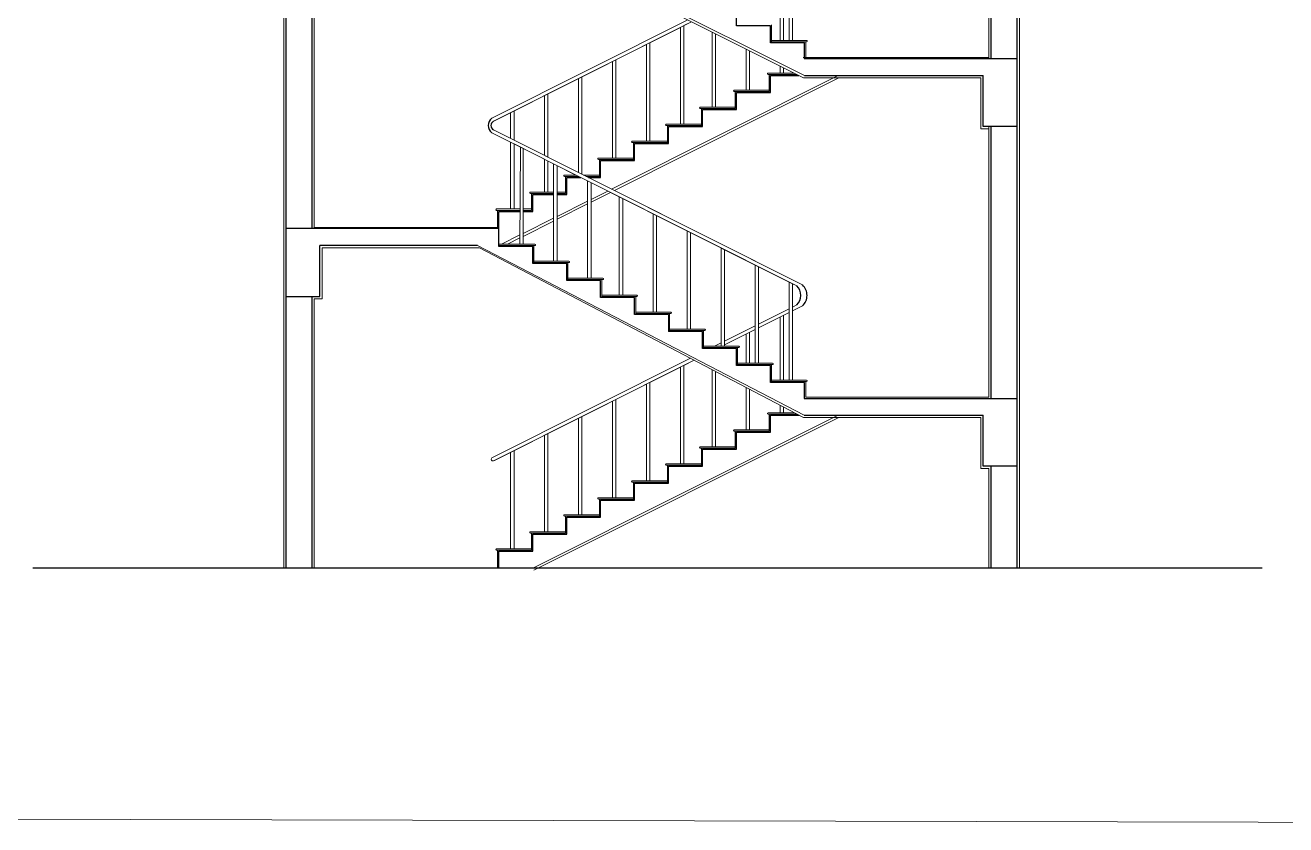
# Model space of a CAD drawing. Header units: millimetres. Extents: x -1932176 to 78768, y -1967 to 1266654.
# Drawn here: x -430705 to -419566, y 435064 to 442125 of the extents above; entities that cross this region are included whole.
import ezdxf

# ---------------------------------------------------------------- set-up
doc = ezdxf.new("R2010")
doc.units = ezdxf.units.MM
for name, color, linetype, lineweight in [('Layer2', 7, 'Continuous', 5), ('PLASTER', 252, 'Continuous', 15), ('SHEET', 7, 'Continuous', 13)]:
    doc.layers.add(name, color=color, linetype=linetype, lineweight=lineweight)

msp = doc.modelspace()

# ---------------------------------------------------------------- linework, layer by layer
for p, q in [((-428400.17468, 437329.84726), (-428400.17468, 463729.84726)), ((-421940.17468, 437329.84726), (-421940.17468, 463729.84726)), ((-422170.17468, 441829.84726), (-422170.17468, 444229.84726)), ((-428170.17468, 440329.84726), (-428170.17468, 442729.84726)), ((-424420.17468, 442119.84726), (-424420.17468, 442269.84726)), ((-424120.17468, 442119.84726), (-424420.17468, 442119.84726)), ((-424120.17468, 441969.84726), (-424120.17468, 442119.84726)), ((-424120.17468, 441969.84726), (-424120.17468, 442017.98739)), ((-423820.17468, 441969.84726), (-424120.17468, 441969.84726)), ((-423820.17468, 441969.84726), (-423820.17468, 441829.84726)), ((-423820.17468, 441829.84726), (-421940.17468, 441829.84726)), ((-424120.17468, 441529.84726), (-424120.17468, 441679.84726)), ((-424120.17468, 441679.84726), (-423867.44302, 441679.84726)), ((-423818.66629, 441679.84726), (-422240.17468, 441679.84726)), ((-422240.17468, 441229.84726), (-422240.17468, 441679.84726)), ((-424420.17468, 441379.84726), (-424420.17468, 441529.84726)), ((-424420.17468, 441529.84726), (-424120.17468, 441529.84726)), ((-424720.17468, 441229.84726), (-424720.17468, 441379.84726)), ((-424720.17468, 441379.84726), (-424420.17468, 441379.84726)), ((-425020.17468, 441079.84726), (-425020.17468, 441229.84726)), ((-425020.17468, 441229.84726), (-424720.17468, 441229.84726)), ((-421940.17468, 441229.84726), (-422240.17468, 441229.84726)), ((-422170.17468, 438829.84726), (-422170.17468, 441229.84726)), ((-425320.17468, 440929.84726), (-425320.17468, 441079.84726)), ((-425320.17468, 441079.84726), (-425020.17468, 441079.84726)), ((-425620.17468, 440779.84726), (-425620.17468, 440929.84726)), ((-425620.17468, 440929.84726), (-425320.17468, 440929.84726)), ((-425920.17468, 440629.84726), (-425920.17468, 440779.84726)), ((-425920.17468, 440779.84726), (-425795.05538, 440779.84726)), ((-425727.77125, 440779.84726), (-425620.17468, 440779.84726)), ((-426220.17468, 440479.84726), (-426220.17468, 440629.84726)), ((-426220.17468, 440629.84726), (-426035.17468, 440629.84726)), ((-426005.17468, 440629.84726), (-425920.17468, 440629.84726)), ((-426520.17468, 440329.84726), (-426520.17468, 440479.84726)), ((-426520.17468, 440479.84726), (-426331.68524, 440479.84726)), ((-426305.17468, 440479.84726), (-426220.17468, 440479.84726)), ((-426520.17468, 440329.84726), (-428400.17468, 440329.84726)), ((-426520.17468, 440169.84726), (-426520.17468, 440329.84726)), ((-426708.8717, 440179.84726), (-428100.17468, 440179.84726)), ((-428100.17468, 439729.84726), (-428100.17468, 440179.84726)), ((-426220.17468, 440169.84726), (-426520.17468, 440169.84726)), ((-426220.17468, 440019.84726), (-426220.17468, 440169.84726)), ((-425920.17468, 440019.84726), (-426220.17468, 440019.84726)), ((-425920.17468, 439869.84726), (-425920.17468, 440019.84726)), ((-425620.17468, 439869.84726), (-425920.17468, 439869.84726)), ((-425620.17468, 439719.84726), (-425620.17468, 439869.84726)), ((-428400.17468, 439729.84726), (-428100.17468, 439729.84726)), ((-428170.17468, 437329.84726), (-428170.17468, 439729.84726)), ((-425320.17468, 439719.84726), (-425620.17468, 439719.84726)), ((-425320.17468, 439569.84726), (-425320.17468, 439719.84726)), ((-425020.17468, 439569.84726), (-425320.17468, 439569.84726)), ((-425020.17468, 439569.84726), (-425020.17468, 439419.84726)), ((-424720.17468, 439419.84726), (-425020.17468, 439419.84726)), ((-424720.17468, 439377.43904), (-424720.17468, 439419.84726)), ((-424720.17468, 439269.84726), (-424720.17468, 439377.43904)), ((-424420.17468, 439269.84726), (-424720.17468, 439269.84726)), ((-424420.17468, 439119.84726), (-424420.17468, 439269.84726)), ((-424120.17468, 439119.84726), (-424420.17468, 439119.84726)), ((-424120.17468, 438969.84726), (-424120.17468, 439119.84726)), ((-424120.17468, 438969.84726), (-424120.17468, 439017.98739)), ((-423820.17468, 438969.84726), (-424120.17468, 438969.84726)), ((-423820.17468, 438969.84726), (-423820.17468, 438829.84726)), ((-423820.17468, 438829.84726), (-421940.17468, 438829.84726)), ((-424120.17468, 438529.84726), (-424120.17468, 438679.84726)), ((-424120.17468, 438679.84726), (-423865.70508, 438679.84726)), ((-423820.30814, 438679.84726), (-422240.17468, 438679.84726)), ((-422240.17468, 438229.84726), (-422240.17468, 438679.84726)), ((-424420.17468, 438379.84726), (-424420.17468, 438529.84726)), ((-424420.17468, 438529.84726), (-424120.17468, 438529.84726)), ((-424720.17468, 438229.84726), (-424720.17468, 438379.84726)), ((-424720.17468, 438379.84726), (-424420.17468, 438379.84726)), ((-425020.17468, 438079.84726), (-425020.17468, 438229.84726)), ((-425020.17468, 438229.84726), (-424720.17468, 438229.84726)), ((-421940.17468, 438229.84726), (-422240.17468, 438229.84726)), ((-422170.17468, 437329.84726), (-422170.17468, 438229.84726)), ((-425320.17468, 437929.84726), (-425320.17468, 438079.84726)), ((-425320.17468, 438079.84726), (-425020.17468, 438079.84726)), ((-425620.17468, 437779.84726), (-425620.17468, 437929.84726)), ((-425620.17468, 437929.84726), (-425320.17468, 437929.84726)), ((-425920.17468, 437629.84726), (-425920.17468, 437779.84726)), ((-425920.17468, 437779.84726), (-425620.17468, 437779.84726)), ((-426220.17468, 437479.84726), (-426220.17468, 437629.84726)), ((-426220.17468, 437629.84726), (-425920.17468, 437629.84726)), ((-426520.17468, 437329.84726), (-426520.17468, 437479.84726)), ((-426520.17468, 437479.84726), (-426220.17468, 437479.84726)), ((-419774.57745, 437329.84726), (-430637.2922, 437329.84726))]:
    msp.add_line(p, q)
for centre, radius, start, end in [((-426531.74382, 441238.89295), 81.52984, 128.057393999, 231.942606001), ((-426545.05119, 441239.03387), 43.9022, 120.063715561, 239.936284439), ((-423966.31226, 439738.67875), 115.35971, 313.380562715, 46.619437285), ((-423920.06945, 439738.89295), 123.96987, 312.00126397, 47.99873603)]:
    msp.add_arc(centre, radius, start, end)
at = {"layer": 'Layer2'}
for p, q in [((-423818.66629, 441679.84726), (-426819.17468, 443179.84726)), ((-425523.53745, 440677.35221), (-423521.26964, 441679.84726)), ((-425705.17468, 440586.41012), (-425557.19434, 440660.50089)), ((-426005.17468, 440436.20618), (-425735.17468, 440571.38972)), ((-426305.17468, 440286.00224), (-426035.17468, 440421.18578)), ((-426496.40967, 440190.25474), (-426332.61508, 440272.26339)), ((-423820.30814, 438679.84726), (-426708.8717, 440179.84726)), ((-426220.17468, 437329.84726), (-423521.26964, 438679.84726))]:
    msp.add_line(p, q, dxfattribs=at)
at = {"layer": 'PLASTER'}
for p, q in [((-428420.17468, 437329.84726), (-428420.17468, 463729.84726)), ((-421920.17468, 437329.84726), (-421920.17468, 463729.84726)), ((-422190.17468, 441829.84726), (-422190.17468, 444229.84726)), ((-423827.49093, 441659.84726), (-426820.71652, 443158.25474)), ((-428150.17468, 440338.25474), (-428150.17468, 442729.84726)), ((-424110.17468, 441978.25474), (-424110.17468, 442128.25474)), ((-424110.17468, 441978.25474), (-424110.17468, 442016.39487)), ((-423800.17468, 441990.25474), (-424110.17468, 441990.25474)), ((-423810.17468, 441978.25474), (-424110.17468, 441978.25474)), ((-424110.17468, 441978.25474), (-423800.17468, 441978.25474)), ((-423820.17468, 441969.84726), (-423820.17468, 441978.25474)), ((-423820.17468, 441978.25474), (-423808.17468, 441978.25474)), ((-423808.17468, 441978.25474), (-423808.17468, 441839.84726)), ((-423830.17468, 441839.84726), (-422190.17468, 441839.84726)), ((-425498.83075, 440664.78157), (-423516.54656, 441659.84726)), ((-424140.17468, 441701.84726), (-423911.39032, 441701.84726)), ((-423887.41906, 441689.84726), (-424140.17468, 441689.84726)), ((-424130.17468, 441539.84726), (-424130.17468, 441689.84726)), ((-424130.17468, 441689.84726), (-423887.41906, 441689.84726)), ((-422260.17468, 441659.84726), (-423827.49093, 441659.84726)), ((-422260.17468, 441209.84726), (-422260.17468, 441659.84726)), ((-424440.17468, 441551.84726), (-424130.17468, 441551.84726)), ((-424130.17468, 441539.84726), (-424440.17468, 441539.84726)), ((-424430.17468, 441389.84726), (-424430.17468, 441539.84726)), ((-424430.17468, 441539.84726), (-424130.17468, 441539.84726)), ((-424740.17468, 441401.84726), (-424430.17468, 441401.84726)), ((-424430.17468, 441389.84726), (-424740.17468, 441389.84726)), ((-424730.17468, 441239.84726), (-424730.17468, 441389.84726)), ((-424730.17468, 441389.84726), (-424430.17468, 441389.84726)), ((-425040.17468, 441251.84726), (-424730.17468, 441251.84726)), ((-424730.17468, 441239.84726), (-425040.17468, 441239.84726)), ((-425030.17468, 441089.84726), (-425030.17468, 441239.84726)), ((-425030.17468, 441239.84726), (-424730.17468, 441239.84726)), ((-422190.17468, 441209.84726), (-422260.17468, 441209.84726)), ((-422190.17468, 438839.84726), (-422190.17468, 441229.84726)), ((-422170.17468, 441229.84726), (-422170.17468, 441209.84726)), ((-425340.17468, 441101.84726), (-425030.17468, 441101.84726)), ((-425030.17468, 441089.84726), (-425340.17468, 441089.84726)), ((-425330.17468, 440939.84726), (-425330.17468, 441089.84726)), ((-425330.17468, 441089.84726), (-425030.17468, 441089.84726)), ((-425640.17468, 440951.84726), (-425330.17468, 440951.84726)), ((-425330.17468, 440939.84726), (-425640.17468, 440939.84726)), ((-425630.17468, 440789.84726), (-425630.17468, 440939.84726)), ((-425630.17468, 440939.84726), (-425330.17468, 440939.84726)), ((-425940.17468, 440801.84726), (-425838.90206, 440801.84726)), ((-425814.98569, 440789.84726), (-425940.17468, 440789.84726)), ((-425930.17468, 440639.84726), (-425930.17468, 440789.84726)), ((-425930.17468, 440789.84726), (-425814.98569, 440789.84726)), ((-425771.60891, 440801.84726), (-425630.17468, 440801.84726)), ((-425747.69746, 440789.84726), (-425630.17468, 440789.84726)), ((-425630.17468, 440789.84726), (-425747.69746, 440789.84726)), ((-426240.17468, 440651.84726), (-426035.17468, 440651.84726)), ((-426005.17468, 440651.84726), (-425930.17468, 440651.84726)), ((-425705.17468, 440561.20118), (-425532.27061, 440647.99545)), ((-426035.17468, 440639.84726), (-426240.17468, 440639.84726)), ((-426230.17468, 440489.84726), (-426230.17468, 440639.84726)), ((-426230.17468, 440639.84726), (-426035.17468, 440639.84726)), ((-426005.17468, 440639.84726), (-425930.17468, 440639.84726)), ((-425930.17468, 440639.84726), (-426005.17468, 440639.84726)), ((-426005.17468, 440410.60738), (-425735.17468, 440546.1418)), ((-426540.17468, 440501.84726), (-426331.5867, 440501.84726)), ((-426331.64045, 440489.84726), (-426540.17468, 440489.84726)), ((-426530.17468, 440329.84726), (-426530.17468, 440489.84726)), ((-426530.17468, 440489.84726), (-426331.64045, 440489.84726)), ((-426305.17468, 440501.84726), (-426230.17468, 440501.84726)), ((-426305.17468, 440489.84726), (-426230.17468, 440489.84726)), ((-426230.17468, 440489.84726), (-426305.17468, 440489.84726)), ((-426520.17468, 440338.25474), (-428150.17468, 440338.25474)), ((-426305.17468, 440260.01358), (-426035.17468, 440395.548)), ((-426444.14223, 440190.25474), (-426332.73191, 440246.18042)), ((-428080.17468, 439708.25474), (-428080.17468, 440158.25474)), ((-428080.17468, 440158.25474), (-426690.50922, 440158.25474)), ((-423827.49093, 438659.84726), (-426690.50922, 440158.25474)), ((-426200.17468, 440190.25474), (-426520.17468, 440190.25474)), ((-426210.17468, 440178.25474), (-426520.17468, 440178.25474)), ((-426520.17468, 440178.25474), (-426200.17468, 440178.25474)), ((-426210.17468, 440028.25474), (-426210.17468, 440178.25474)), ((-425900.17468, 440040.25474), (-426210.17468, 440040.25474)), ((-425910.17468, 440028.25474), (-426210.17468, 440028.25474)), ((-426210.17468, 440028.25474), (-425900.17468, 440028.25474)), ((-425910.17468, 439878.25474), (-425910.17468, 440028.25474)), ((-425600.17468, 439890.25474), (-425910.17468, 439890.25474)), ((-425610.17468, 439878.25474), (-425910.17468, 439878.25474)), ((-425910.17468, 439878.25474), (-425600.17468, 439878.25474)), ((-425610.17468, 439728.25474), (-425610.17468, 439878.25474)), ((-428150.17468, 437329.84726), (-428150.17468, 439708.25474)), ((-428150.17468, 439708.25474), (-428080.17468, 439708.25474)), ((-425300.17468, 439740.25474), (-425610.17468, 439740.25474)), ((-425310.17468, 439728.25474), (-425610.17468, 439728.25474)), ((-425610.17468, 439728.25474), (-425300.17468, 439728.25474)), ((-425310.17468, 439578.25474), (-425310.17468, 439728.25474)), ((-425000.17468, 439590.25474), (-425310.17468, 439590.25474)), ((-425010.17468, 439578.25474), (-425310.17468, 439578.25474)), ((-425310.17468, 439578.25474), (-425000.17468, 439578.25474)), ((-425010.17468, 439428.25474), (-425010.17468, 439578.25474)), ((-424700.17468, 439440.25474), (-425010.17468, 439440.25474)), ((-424710.17468, 439428.25474), (-425010.17468, 439428.25474)), ((-425010.17468, 439428.25474), (-424700.17468, 439428.25474)), ((-424710.17468, 439278.25474), (-424710.17468, 439428.25474)), ((-424400.17468, 439290.25474), (-424710.17468, 439290.25474)), ((-424710.17468, 439278.25474), (-424400.17468, 439278.25474)), ((-424410.17468, 439128.25474), (-424410.17468, 439278.25474)), ((-424100.17468, 439140.25474), (-424410.17468, 439140.25474)), ((-424410.17468, 439128.25474), (-424100.17468, 439128.25474)), ((-424110.17468, 439128.25474), (-424305.17468, 439128.25474)), ((-424110.17468, 438978.25474), (-424110.17468, 439128.25474)), ((-424110.17468, 438978.25474), (-424110.17468, 439016.39487)), ((-423800.17468, 438990.25474), (-424110.17468, 438990.25474)), ((-423830.17468, 438978.25474), (-424110.17468, 438978.25474)), ((-424110.17468, 438978.25474), (-423800.17468, 438978.25474)), ((-423820.17468, 438969.84726), (-423820.17468, 438978.25474)), ((-423820.17468, 438978.25474), (-423808.17468, 438978.25474)), ((-423808.17468, 438978.25474), (-423808.17468, 438839.84726)), ((-423808.17468, 438839.84726), (-422190.17468, 438839.84726)), ((-426211.22751, 437311.96017), (-423516.54656, 438659.84726)), ((-424140.17468, 438701.84726), (-423907.74064, 438701.84726)), ((-423884.81215, 438689.84726), (-424140.17468, 438689.84726)), ((-424130.17468, 438539.84726), (-424130.17468, 438689.84726)), ((-424130.17468, 438689.84726), (-423884.81215, 438689.84726)), ((-422260.17468, 438659.84726), (-423827.49093, 438659.84726)), ((-422260.17468, 438209.84726), (-422260.17468, 438659.84726)), ((-424440.17468, 438551.84726), (-424130.17468, 438551.84726)), ((-424130.17468, 438539.84726), (-424440.17468, 438539.84726)), ((-424430.17468, 438389.84726), (-424430.17468, 438539.84726)), ((-424430.17468, 438539.84726), (-424130.17468, 438539.84726)), ((-424740.17468, 438401.84726), (-424430.17468, 438401.84726)), ((-424430.17468, 438389.84726), (-424740.17468, 438389.84726)), ((-424730.17468, 438239.84726), (-424730.17468, 438389.84726)), ((-424730.17468, 438389.84726), (-424430.17468, 438389.84726)), ((-425040.17468, 438251.84726), (-424730.17468, 438251.84726)), ((-424730.17468, 438239.84726), (-425040.17468, 438239.84726)), ((-425030.17468, 438089.84726), (-425030.17468, 438239.84726)), ((-425030.17468, 438239.84726), (-424730.17468, 438239.84726)), ((-422190.17468, 438209.84726), (-422260.17468, 438209.84726)), ((-422190.17468, 437329.84726), (-422190.17468, 438209.84726)), ((-422170.17468, 438229.84726), (-422170.17468, 438209.84726)), ((-425340.17468, 438101.84726), (-425030.17468, 438101.84726)), ((-425030.17468, 438089.84726), (-425340.17468, 438089.84726)), ((-425330.17468, 437939.84726), (-425330.17468, 438089.84726)), ((-425330.17468, 438089.84726), (-425030.17468, 438089.84726)), ((-425640.17468, 437951.84726), (-425330.17468, 437951.84726)), ((-425330.17468, 437939.84726), (-425640.17468, 437939.84726)), ((-425630.17468, 437789.84726), (-425630.17468, 437939.84726)), ((-425630.17468, 437939.84726), (-425330.17468, 437939.84726)), ((-425940.17468, 437801.84726), (-425630.17468, 437801.84726)), ((-425630.17468, 437789.84726), (-425940.17468, 437789.84726)), ((-425930.17468, 437639.84726), (-425930.17468, 437789.84726)), ((-425930.17468, 437789.84726), (-425630.17468, 437789.84726)), ((-426240.17468, 437651.84726), (-425930.17468, 437651.84726)), ((-425930.17468, 437639.84726), (-426240.17468, 437639.84726)), ((-426230.17468, 437489.84726), (-426230.17468, 437639.84726)), ((-426230.17468, 437639.84726), (-425930.17468, 437639.84726)), ((-426540.17468, 437501.84726), (-426230.17468, 437501.84726)), ((-426230.17468, 437489.84726), (-426540.17468, 437489.84726)), ((-426530.17468, 437329.84726), (-426530.17468, 437489.84726)), ((-426530.17468, 437489.84726), (-426230.17468, 437489.84726)), ((-426520.17468, 437329.84726), (-426530.17468, 437329.84726))]:
    msp.add_line(p, q, dxfattribs=at)
at = {"layer": 'PLASTER', "color": 18, "linetype": 'Continuous', "lineweight": 20, "ltscale": 5, "true_color": 0x000000}
for p, q in [((-424035.17468, 441990.25474), (-424035.17468, 442547.39129)), ((-424005.17468, 441990.25474), (-424005.17468, 442561.39475)), ((-423955.17468, 441990.25474), (-423955.17468, 442587.53116)), ((-423925.17468, 441990.25474), (-423925.17468, 442602.58361)), ((-424850.40275, 442171.91649), (-426580.49845, 441303.84389)), ((-424816.91686, 442155.15347), (-426567.04456, 441277.02985)), ((-424915.17468, 442105.85278), (-425185.17468, 441970.38073)), ((-424915.17468, 441251.84726), (-424915.17468, 442105.85278)), ((-424816.91686, 442155.15347), (-424885.17468, 442120.90523)), ((-424885.17468, 441251.84726), (-424885.17468, 442120.90523)), ((-424635.17468, 441401.84726), (-424635.17468, 442064.17341)), ((-424605.17468, 441401.84726), (-424605.17468, 442049.15543)), ((-425215.17468, 441955.32828), (-426557.76722, 441281.68474)), ((-425215.17468, 441101.84726), (-425215.17468, 441955.32828)), ((-425185.17468, 441101.84726), (-425185.17468, 441970.38073)), ((-424335.17468, 441551.84726), (-424335.17468, 441913.99354)), ((-424305.17468, 441551.84726), (-424305.17468, 441898.97555)), ((-425515.17468, 440951.84726), (-425515.17468, 441804.80379)), ((-425485.17468, 440951.84726), (-425485.17468, 441819.85624)), ((-424035.17468, 441701.84726), (-424035.17468, 441763.81366)), ((-425815.17468, 440823.5066), (-425815.17468, 441654.27929)), ((-425785.17468, 440808.65527), (-425785.17468, 441669.33174)), ((-424005.17468, 441701.84726), (-424005.17468, 441748.79568)), ((-426115.17468, 440974.03109), (-426115.17468, 441503.7548)), ((-426085.17468, 440958.97865), (-426085.17468, 441518.80725)), ((-426415.17468, 441124.82175), (-426415.17468, 441353.23031)), ((-426385.17468, 441109.50314), (-426385.17468, 441368.28276)), ((-426567.04456, 441201.03788), (-423837.11539, 439831.01868)), ((-426582.00293, 441174.69687), (-423887.07848, 439822.52307)), ((-426415.17468, 440501.84726), (-426415.17468, 441090.99108)), ((-426385.17468, 441109.50314), (-425815.17468, 440823.5066)), ((-426385.17468, 441075.93863), (-425838.90206, 440801.84726)), ((-426385.17468, 440501.84726), (-426385.17468, 441075.93863)), ((-426332.98242, 440190.25474), (-426329.1411, 441047.82388)), ((-426305.17468, 440190.25474), (-426305.17468, 441035.79877)), ((-426115.17468, 440651.84726), (-426115.17468, 440940.46659)), ((-426085.17468, 440651.84726), (-426085.17468, 440925.41414)), ((-426035.17468, 440040.25474), (-426035.17468, 440900.32672)), ((-426005.17468, 440040.25474), (-426005.17468, 440885.27427)), ((-425735.17468, 439890.25474), (-425735.17468, 440749.80223)), ((-425705.17468, 439890.25474), (-425705.17468, 440734.74978)), ((-425532.27061, 440647.99545), (-425455.17468, 440609.3127)), ((-425532.27061, 440647.99545), (-424225.17468, 439992.16227)), ((-425498.83075, 440664.78157), (-423837.11539, 439831.01868)), ((-425455.17468, 439740.25474), (-425455.17468, 440609.3127)), ((-425425.17468, 440594.26025), (-425155.17468, 440458.78821)), ((-425425.17468, 439740.25474), (-425425.17468, 440594.26025)), ((-425155.17468, 439590.25474), (-425155.17468, 440458.78821)), ((-425125.17468, 440443.73576), (-424555.17468, 440157.73922)), ((-425125.17468, 439590.25474), (-425125.17468, 440443.73576)), ((-424855.17468, 439440.25474), (-424855.17468, 440308.26371)), ((-424825.17468, 439440.25474), (-424825.17468, 440293.21126)), ((-424555.17468, 439290.25474), (-424555.17468, 440157.73922)), ((-424525.17468, 440142.68677), (-424255.17468, 440007.21472)), ((-424525.17468, 439290.25474), (-424525.17468, 440142.68677)), ((-424525.17468, 440142.68677), (-424255.17468, 440007.21472)), ((-424255.17468, 439140.25474), (-424255.17468, 440007.21472)), ((-424225.17468, 439992.16227), (-423955.17468, 439856.69023)), ((-424225.17468, 439140.25474), (-424225.17468, 439992.16227)), ((-424225.17468, 439992.16227), (-423925.17468, 439841.63778)), ((-423955.17468, 439587.53116), (-423955.17468, 439856.69023)), ((-423925.17468, 439841.63778), (-423887.07848, 439822.52307)), ((-423925.17468, 439602.58361), (-423925.17468, 439841.63778)), ((-423925.17468, 439841.63778), (-423887.07848, 439822.52307)), ((-423887.07848, 439654.83442), (-423925.17468, 439635.72577)), ((-423837.11539, 439646.76721), (-423925.17468, 439602.58361)), ((-423955.17468, 439620.67809), (-424225.17468, 439485.24897)), ((-423955.17468, 439587.53116), (-424225.17468, 439452.05911)), ((-424035.17468, 438990.25474), (-424035.17468, 439547.39129)), ((-424005.17468, 438990.25474), (-424005.17468, 439561.39475)), ((-423955.17468, 438990.25474), (-423955.17468, 439587.53116)), ((-423925.17468, 438990.25474), (-423925.17468, 439602.58361)), ((-424255.17468, 439470.20129), (-424525.17468, 439334.77216)), ((-424255.17468, 439437.00666), (-424525.17468, 439301.53462)), ((-424555.17468, 439319.72448), (-424613.92741, 439290.25474)), ((-424335.17468, 439140.25474), (-424335.17468, 439396.8668)), ((-424305.17468, 439140.25474), (-424305.17468, 439411.91925)), ((-424827.4128, 439183.17274), (-426582.00293, 438303.08902)), ((-424794.94269, 439166.17898), (-426567.04456, 438277.02985)), ((-424915.17468, 439105.85278), (-425185.17468, 438970.38073)), ((-424915.17468, 438251.84726), (-424915.17468, 439105.85278)), ((-424794.94269, 439166.17898), (-424885.17468, 439120.90523)), ((-424885.17468, 438251.84726), (-424885.17468, 439120.90523)), ((-424635.17468, 438401.84726), (-424635.17468, 439082.56177)), ((-425185.17468, 438101.84726), (-425185.17468, 438970.38073)), ((-424605.17468, 438401.84726), (-424605.17468, 439066.86078)), ((-425215.17468, 438955.32828), (-426557.76722, 438281.68474)), ((-425215.17468, 438101.84726), (-425215.17468, 438955.32828)), ((-424335.17468, 438551.84726), (-424335.17468, 438925.55187)), ((-424305.17468, 438551.84726), (-424305.17468, 438909.85087)), ((-425515.17468, 437951.84726), (-425515.17468, 438804.80379)), ((-425485.17468, 437951.84726), (-425485.17468, 438819.85624)), ((-424035.17468, 438701.84726), (-424035.17468, 438768.54196)), ((-424005.17468, 438701.84726), (-424005.17468, 438752.84097)), ((-425815.17468, 437801.84726), (-425815.17468, 438654.27929)), ((-425785.17468, 437801.84726), (-425785.17468, 438669.33174)), ((-426115.17468, 437651.84726), (-426115.17468, 438503.7548)), ((-426085.17468, 437651.84726), (-426085.17468, 438518.80725)), ((-426415.17468, 437501.84726), (-426415.17468, 438353.23031)), ((-426385.17468, 437501.84726), (-426385.17468, 438368.28276))]:
    msp.add_line(p, q, dxfattribs=at)
at = {"layer": 'PLASTER'}
for centre, start, end in [((-423800.17468, 441984.25474), 270, 90), ((-424140.17468, 441695.84726), 90, 270), ((-424440.17468, 441545.84726), 90, 270), ((-424740.17468, 441395.84726), 90, 270), ((-425040.17468, 441245.84726), 90, 270), ((-425340.17468, 441095.84726), 90, 270), ((-425640.17468, 440945.84726), 90, 270), ((-425940.17468, 440795.84726), 90, 270), ((-426240.17468, 440645.84726), 90, 270), ((-426540.17468, 440495.84726), 90, 270), ((-426200.17468, 440184.25474), 270, 90), ((-425900.17468, 440034.25474), 270, 90), ((-425600.17468, 439884.25474), 270, 90), ((-425300.17468, 439734.25474), 270, 90), ((-425000.17468, 439584.25474), 270, 90), ((-424700.17468, 439434.25474), 270, 90), ((-424400.17468, 439284.25474), 270, 90), ((-424100.17468, 439134.25474), 270, 90), ((-423800.17468, 438984.25474), 270, 90), ((-424140.17468, 438695.84726), 90, 270), ((-424440.17468, 438545.84726), 90, 270), ((-424740.17468, 438395.84726), 90, 270), ((-425040.17468, 438245.84726), 90, 270), ((-425340.17468, 438095.84726), 90, 270), ((-425640.17468, 437945.84726), 90, 270), ((-425940.17468, 437795.84726), 90, 270), ((-426240.17468, 437645.84726), 90, 270), ((-426540.17468, 437495.84726), 90, 270)]:
    msp.add_arc(centre, 6, start, end, dxfattribs=at)
at = {"layer": 'PLASTER', "color": 18, "linetype": 'Continuous', "lineweight": 20, "ltscale": 5, "true_color": 0x000000}
msp.add_arc((-426571.79127, 438291.62792), 15.3504, 131.700552745, 288.012463965, dxfattribs=at)
at = {"layer": 'SHEET'}
msp.add_lwpolyline([(-453438.1584, 465403.67446), (-409846.52762, 465301.87172), (-409846.52762, 435064.2022), (-453438.1584, 435166.00494)], close=True, dxfattribs=at)

doc.saveas('drawing.dxf')
